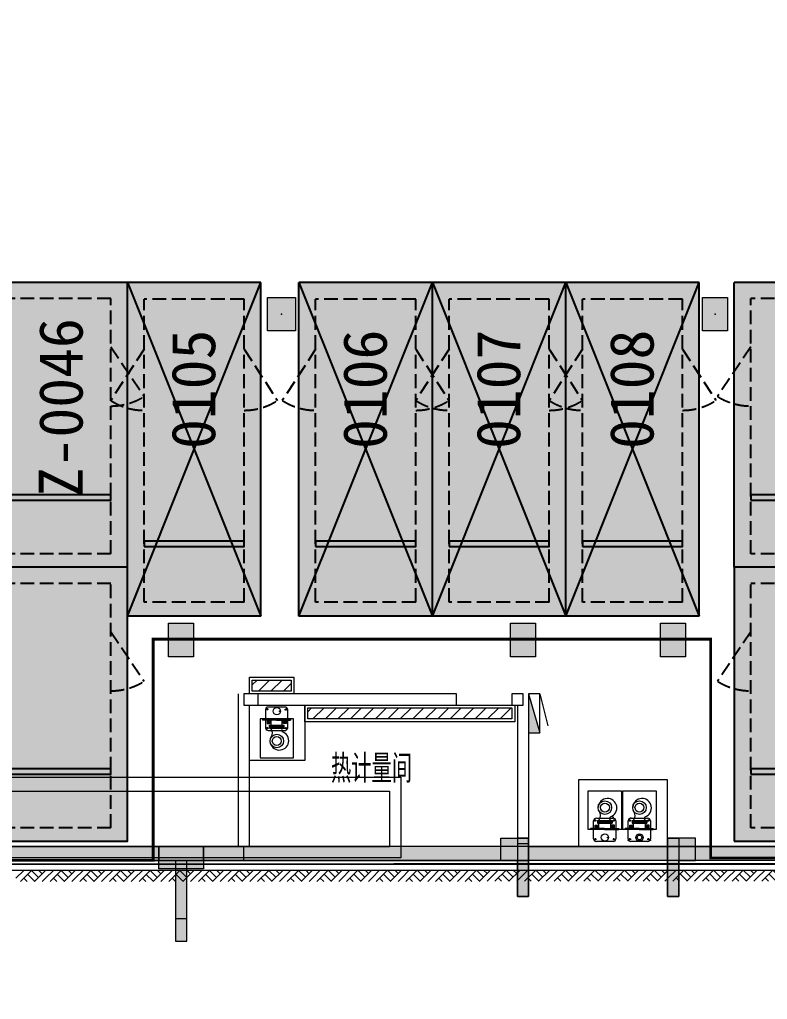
# Model space of a CAD drawing. Extents: x -264757 to 86229, y 4049843 to 4347093.
# Drawn here: x 8754 to 22207, y 4254414 to 4272036 of the extents above; entities that cross this region are included whole.
import ezdxf

# ---------------------------------------------------------------- set-up
doc = ezdxf.new("R2010")
doc.units = 0
doc.header["$LTSCALE"] = 1000
doc.header["$MEASUREMENT"] = 0
doc.linetypes.add('AX-01DK-PB01$1$A-001-车位参照B1$0$A-001-车位参照B1$0$A-001-车位参照B1$0$A-H4-001-基本图形$0$A-001-车位B1$0$DASH', pattern=[0.35, 0.25, -0.1])
doc.linetypes.add('DASH', pattern=[0.35, 0.25, -0.1])
doc.layers.add('大车位', color=7, linetype='Continuous')
doc.layers.add('子母车位', color=7, linetype='Continuous')
doc.layers.add('无关图层', color=8, linetype='Continuous', lineweight=0)
doc.layers.add('车位归属楼栋范围线', color=7, linetype='Continuous', true_color=0x19e6c7)
doc.styles.add('AX-01DK-PB01$1$AX-001DK-01-PB01-02$0$Standard', font='gbenor.shx', dxfattribs={"bigfont": 'gbcbig.shx'})
doc.styles.add('AX-ACK-BIANH1$0$黑体', font='simhei.ttf')

# ---------------------------------------------------------------- blocks, each defined once
blk = doc.blocks.new('A$C741380cb')
at = {"layer": '子母车位', "true_color": 0x0617f9}
h = blk.add_hatch(color=5, dxfattribs=at)
h.dxf.hatch_style = 1
h.paths.add_polyline_path([(2400, 0), (2400, -10400), (0, -10400), (0, 0)])
blk = doc.blocks.new('子母车位1')
at = {"layer": '子母车位', "color": 8, "linetype": 'AX-01DK-PB01$1$A-001-车位参照B1$0$A-001-车位参照B1$0$A-001-车位参照B1$0$A-H4-001-基本图形$0$A-001-车位B1$0$DASH'}
for p, q in [((330318, -478521), (332118, -478521)), ((330318, -478521), (330318, -483071, 0)), ((332118, -478521), (332118, -483071, 0)), ((330318, -483071, 0), (332118, -483071, 0)), ((330318, -483621, 0), (332118, -483621, 0)), ((330318, -483621, 0), (330318, -488371)), ((332118, -483621, 0), (332118, -488371)), ((330318, -488371), (332118, -488371))]:
    blk.add_line(p, q, dxfattribs=at)
at = {"layer": '子母车位', "color": 83}
for p, q in [((330018, -483371, 0), (330018, -488671)), ((330018, -483371, 0), (332418, -483371, 0)), ((332418, -483371, 0), (332418, -488671)), ((330018, -488671), (332418, -488671))]:
    blk.add_line(p, q, dxfattribs=at)
blk.add_lwpolyline([(332418, -478271), (330018, -478271), (330018, -483371), (332418, -483371)], close=True, dxfattribs=at)
at = {"layer": '子母车位'}
blk.add_lwpolyline([(332118, -479521), (330318, -479521), (330318, -479621), (332118, -479621)], close=True, dxfattribs=at)
at = {"layer": '子母车位', "linetype": 'AX-01DK-PB01$1$A-001-车位参照B1$0$A-001-车位参照B1$0$A-001-车位参照B1$0$A-H4-001-基本图形$0$A-001-车位B1$0$DASH'}
for points in [[(330318, -482171), (329718, -481249)], [(332118, -482171), (332718, -481249)]]:
    blk.add_lwpolyline(points, dxfattribs=at)
at = {"layer": '子母车位', "elevation": 0}
blk.add_lwpolyline([(332118, -484621), (330318, -484621), (330318, -484721), (332118, -484721)], close=True, dxfattribs=at)
at = {"layer": '子母车位', "linetype": 'AX-01DK-PB01$1$A-001-车位参照B1$0$A-001-车位参照B1$0$A-001-车位参照B1$0$A-H4-001-基本图形$0$A-001-车位B1$0$DASH', "elevation": 0}
for points in [[(330318, -487471), (329718, -486549)], [(332118, -487471), (332718, -486549)]]:
    blk.add_lwpolyline(points, dxfattribs=at)
at = {"layer": '子母车位', "linetype": 'AX-01DK-PB01$1$A-001-车位参照B1$0$A-001-车位参照B1$0$A-001-车位参照B1$0$A-H4-001-基本图形$0$A-001-车位B1$0$DASH'}
for centre, start, end in [((330318, -482171, 0), 89.9997, 123.0554), ((332118, -482171, 0), 56.9439, 89.9997), ((330318, -487471), 89.9997, 123.0554), ((332118, -487471), 56.9439, 89.9997)]:
    blk.add_arc(centre, 1100, start, end, dxfattribs=at)
at = {"layer": '子母车位', "rotation": 179.9996583709065}
blk.add_blockref('A$C741380cb', (332418, -488671), dxfattribs=at)
blk = doc.blocks.new('子母车位2')
at = {"layer": '子母车位', "xscale": 1.000000693082614, "yscale": 0.9664691433954647, "rotation": 180.0003416290934}
blk.add_blockref('子母车位1', (332421, -475033, 0), dxfattribs=at)
blk = doc.blocks.new('大车位1')
at = {"layer": '大车位', "true_color": 0xe806f9}
h = blk.add_hatch(color=6, dxfattribs=at)
h.dxf.hatch_style = 1
h.paths.add_polyline_path([(2400, 6000), (2400, 0), (0, 0), (0, 6000)])
at = {"layer": '大车位', "color": 83}
for p, q in [((0, 0), (0, 6000, 0)), ((2400, 6000, 0), (0, 6000, 0)), ((2400, 0), (2400, 6000, 0)), ((2400, 0), (0, 0))]:
    blk.add_line(p, q, dxfattribs=at)
at = {"layer": '大车位', "color": 8, "linetype": 'AX-01DK-PB01$1$A-001-车位参照B1$0$A-001-车位参照B1$0$A-001-车位参照B1$0$A-H4-001-基本图形$0$A-001-车位B1$0$DASH'}
for p, q in [((2100, 5700, 0), (300, 5700, 0)), ((300, 250), (300, 5700, 0)), ((2100, 250), (2100, 5700, 0)), ((2100, 250), (300, 250))]:
    blk.add_line(p, q, dxfattribs=at)
at = {"layer": '大车位', "color": 83, "elevation": 0}
blk.add_lwpolyline([(0, 6000), (2400, 0)], dxfattribs=at)
at = {"layer": '大车位', "color": 83}
blk.add_lwpolyline([(0, 0), (2400, 6000)], dxfattribs=at)
at = {"layer": '大车位', "linetype": 'AX-01DK-PB01$1$A-001-车位参照B1$0$A-001-车位参照B1$0$A-001-车位参照B1$0$A-H4-001-基本图形$0$A-001-车位B1$0$DASH'}
for points in [[(300, 4800), (-300, 3878)], [(2100, 4800), (2700, 3878)]]:
    blk.add_lwpolyline(points, dxfattribs=at)
at = {"layer": '大车位'}
blk.add_lwpolyline([(300, 1250), (2100, 1250), (2100, 1350), (300, 1350)], close=True, dxfattribs=at)
at = {"layer": '大车位', "linetype": 'AX-01DK-PB01$1$A-001-车位参照B1$0$A-001-车位参照B1$0$A-001-车位参照B1$0$A-H4-001-基本图形$0$A-001-车位B1$0$DASH'}
for centre, start, end in [((300, 4800, 0), 236.9443, 270), ((2100, 4800, 0), 270, 303.0557)]:
    blk.add_arc(centre, 1100, start, end, dxfattribs=at)
blk = doc.blocks.new('AX-01DK-PB01$1$$LinePat$素土夯实')
at = {"layer": '无关图层'}
for p, q in [((0, -210), (210, 0)), ((120, -300), (420, 0)), ((420, 0), (608, -188)), ((495, -300), (795, 0)), ((615, 0), (705, -90)), ((210, -210), (300, -300)), ((315, -105), (502, -293)), ((705, -300), (795, -210))]:
    blk.add_line(p, q, dxfattribs=at)
blk = doc.blocks.new('SX-CK-PB001-WNC$1$20211103.13313578')
at = {"layer": '无关图层'}
h = blk.add_hatch(color=256, dxfattribs=at)
h.dxf.hatch_style = 1
h.paths.add_polyline_path([(0, 600), (450, 600), (450, 0), (0, 0)])
blk.add_lwpolyline([(0, 600), (450, 600), (450, 0), (0, 0)], close=True, dxfattribs=at)
blk.add_point((225, 300), dxfattribs=at)
blk = doc.blocks.new('PX-03CK-JSK$0$PX-CKB-P01-JSK$0$$0$水泵')
at = {"layer": '无关图层'}
for p, q in [((-24798, 231565, 0), (-25098, 231565, 0)), ((-25148, 231515, 0), (-25148, 231195, 0)), ((-25135, 231525, 0), (-25095, 231525, 0)), ((-25116, 231543, 0), (-25116, 231511, 0)), ((-25116, 231511, 0), (-25116, 231507, 0)), ((-24903, 231492, 0), (-24880, 231492, 0)), ((-24804, 231524, 0), (-24764, 231524, 0)), ((-24785, 231542, 0), (-24785, 231510, 0)), ((-24785, 231510, 0), (-24785, 231506, 0)), ((-24748, 231195, 0), (-24748, 231515, 0)), ((-24644, 231352, 0), (-25244, 231352, 0)), ((-25244, 231352, 0), (-25244, 230652, 0)), ((-24950, 231351, 0), (-25204, 231351, 0)), ((-25204, 231351, 0), (-25204, 231330, 0)), ((-24950, 231330, 0), (-25204, 231330, 0)), ((-25120, 231330, 0), (-25120, 231273, 0)), ((-25120, 231273, 0), (-25070, 231273, 0)), ((-25117, 231204, 0), (-25117, 231172, 0)), ((-25108, 231323, 0), (-25067, 231323, 0)), ((-25108, 231284, 0), (-25108, 231323, 0)), ((-25070, 231284, 0), (-25108, 231284, 0)), ((-25103, 231315, 0), (-25103, 231292, 0)), ((-25085, 231320, 0), (-25098, 231320, 0)), ((-25098, 231287, 0), (-25084, 231287, 0)), ((-25084, 231323, 0), (-25084, 231284, 0)), ((-25084, 231310, 0), (-25052, 231310, 0)), ((-25084, 231297, 0), (-25052, 231297, 0)), ((-25055, 231310, 0), (-25083, 231310, 0)), ((-25077, 231185, 0), (-25077, 231238, 0)), ((-25077, 231215, 0), (-24815, 231215, 0)), ((-25077, 231208, 0), (-24815, 231208, 0)), ((-25076, 231238, 0), (-24815, 231238, 0)), ((-25070, 231273, 0), (-25070, 231284, 0)), ((-25067, 231323, 0), (-25067, 231330, 0)), ((-25052, 231328, 0), (-25052, 231239, 0)), ((-24950, 231351, 0), (-24696, 231351, 0)), ((-24950, 231330, 0), (-24696, 231330, 0)), ((-24846, 231239, 0), (-24846, 231328, 0)), ((-24846, 231312, 0), (-24807, 231312, 0)), ((-24844, 231299, 0), (-24806, 231299, 0)), ((-24827, 231323, 0), (-24827, 231330, 0)), ((-24785, 231323, 0), (-24827, 231323, 0)), ((-24824, 231284, 0), (-24785, 231284, 0)), ((-24824, 231273, 0), (-24824, 231284, 0)), ((-24773, 231273, 0), (-24824, 231273, 0)), ((-24815, 231185, 0), (-24815, 231238, 0)), ((-24807, 231322, 0), (-24807, 231284, 0)), ((-24793, 231319, 0), (-24807, 231319, 0)), ((-24807, 231289, 0), (-24793, 231289, 0)), ((-24788, 231294, 0), (-24788, 231314, 0)), ((-24785, 231284, 0), (-24785, 231323, 0)), ((-24785, 231205, 0), (-24785, 231173, 0)), ((-24773, 231324, 0), (-24773, 231332, 0)), ((-24773, 231330, 0), (-24773, 231273, 0)), ((-24696, 231351, 0), (-24696, 231330, 0)), ((-24644, 230652, 0), (-24644, 231352, 0)), ((-25136, 231186, 0), (-25096, 231186, 0)), ((-25106, 231185, 0), (-25129, 231185, 0)), ((-25117, 231172, 0), (-25117, 231168, 0)), ((-25098, 231145, 0), (-24798, 231145, 0)), ((-25077, 231185, 0), (-24815, 231185, 0)), ((-24781, 231136, 0), (-24805, 231136, 0)), ((-24804, 231186, 0), (-24764, 231186, 0)), ((-24785, 231173, 0), (-24785, 231169, 0)), ((-25244, 230652, 0), (-24644, 230652, 0))]:
    blk.add_line(p, q, dxfattribs=at)
for centre, radius in [((-24944, 231492, 0), 65), ((-25117, 231525, 0), 8.75), ((-24891, 231492, 0), 7.88), ((-24785, 231524, 0), 8.75), ((-25117, 231186, 0), 8.75), ((-24785, 231186, 0), 8.75), ((-24945, 230955, 0), 122), ((-24945, 230955, 0), 80.5)]:
    blk.add_circle(centre, radius, dxfattribs=at)
for centre, radius, start, end in [((-25098, 231515, 0), 50, 90.0002, 180.0002), ((-24798, 231515, 0), 50, 0.0002, 90.0002), ((-25098, 231195, 0), 50, 180.0002, 270.0002), ((-25098, 231315, 0), 5.18, 90.0002, 180.0002), ((-25098, 231292, 0), 5.18, 180.0002, 270.0002), ((-24798, 231195, 0), 50, 270.0002, 0.0002), ((-24793, 231314, 0), 5.18, 0.0002, 90.0002), ((-24793, 231294, 0), 5.18, 270.0002, 0.0002), ((-24899, 230961, 0), 169, 185.2838, 71.5275), ((-25165, 231098, 0), 142, 319.6544, 36.6268), ((-24826, 231152, 0), 34.6, 117.9765, 237.6187)]:
    blk.add_arc(centre, radius, start, end, dxfattribs=at)
blk = doc.blocks.new('PX-03CK-JSK$0$PX-B1-PB02-JSK$0$PX-CK-JSK$0$hjgh')
at = {"layer": '无关图层'}
for p, q in [((96327655, 40159170), (96327655, 40160392)), ((96327655, 40160392), (96328355, 40160392)), ((96328355, 40160392), (96328355, 40159792)), ((96327442, 40159946), (96327442, 40160246)), ((96327464, 40160264), (96327496, 40160264)), ((96327482, 40160283), (96327482, 40160243)), ((96327492, 40160296), (96327812, 40160296)), ((96327496, 40160264), (96327500, 40160264)), ((96327656, 40160098), (96327656, 40160352)), ((96327656, 40160352), (96327677, 40160352)), ((96327677, 40160098), (96327677, 40160352)), ((96327677, 40160267), (96327734, 40160267)), ((96327683, 40160214), (96327677, 40160214)), ((96327683, 40160256), (96327683, 40160214)), ((96327723, 40160256), (96327683, 40160256)), ((96327683, 40160232), (96327723, 40160232)), ((96327687, 40160232), (96327687, 40160246)), ((96327692, 40160251), (96327714, 40160251)), ((96327697, 40160232), (96327697, 40160200)), ((96327697, 40160203), (96327697, 40160231)), ((96327709, 40160232), (96327709, 40160200)), ((96327719, 40160246), (96327719, 40160232)), ((96327723, 40160217), (96327723, 40160256)), ((96327734, 40160217), (96327723, 40160217)), ((96327734, 40160267), (96327734, 40160217)), ((96327821, 40160225), (96327769, 40160225)), ((96327769, 40160224), (96327769, 40159963)), ((96327791, 40160225), (96327791, 40159963)), ((96327799, 40160225), (96327799, 40159963)), ((96327803, 40160265), (96327835, 40160265)), ((96327821, 40160284), (96327821, 40160244)), ((96327821, 40160253), (96327821, 40160277)), ((96327821, 40160225), (96327821, 40159963)), ((96327835, 40160265), (96327839, 40160265)), ((96327862, 40160246), (96327862, 40159946)), ((96327515, 40160051), (96327515, 40160027)), ((96327656, 40160098), (96327656, 40159844)), ((96327677, 40160098), (96327677, 40159844)), ((96327679, 40160200), (96327768, 40160200)), ((96327465, 40159933), (96327497, 40159933)), ((96327483, 40159952), (96327483, 40159912)), ((96327812, 40159896), (96327492, 40159896)), ((96327497, 40159933), (96327501, 40159933)), ((96327682, 40159921), (96327675, 40159921)), ((96327683, 40159974), (96327677, 40159974)), ((96327677, 40159921), (96327734, 40159921)), ((96327768, 40159994), (96327679, 40159994)), ((96327683, 40159933), (96327683, 40159974)), ((96327723, 40159933), (96327683, 40159933)), ((96327685, 40159954), (96327723, 40159954)), ((96327688, 40159941), (96327688, 40159954)), ((96327713, 40159936), (96327693, 40159936)), ((96327695, 40159993), (96327695, 40159955)), ((96327708, 40159992), (96327708, 40159954)), ((96327718, 40159954), (96327718, 40159941)), ((96327723, 40159971), (96327723, 40159933)), ((96327734, 40159971), (96327723, 40159971)), ((96327734, 40159921), (96327734, 40159971)), ((96327821, 40159963), (96327769, 40159963)), ((96327802, 40159933), (96327834, 40159933)), ((96327821, 40159952), (96327821, 40159912)), ((96327834, 40159933), (96327838, 40159933)), ((96327871, 40159929), (96327871, 40159953)), ((96328355, 40159792), (96327655, 40159792)), ((96327655, 40159770), (96328355, 40159770)), ((96327656, 40159844), (96327677, 40159844)), ((96327656, 40159476), (96327656, 40159729)), ((96327656, 40159729), (96327677, 40159729)), ((96327677, 40159476), (96327677, 40159729)), ((96328355, 40159770), (96328355, 40159170)), ((96327442, 40159324), (96327442, 40159624)), ((96327464, 40159642), (96327496, 40159642)), ((96327482, 40159661), (96327482, 40159621)), ((96327492, 40159674), (96327812, 40159674)), ((96327496, 40159642), (96327500, 40159642)), ((96327503, 40159523), (96327527, 40159523)), ((96327515, 40159511), (96327515, 40159534)), ((96327677, 40159645), (96327734, 40159645)), ((96327683, 40159592), (96327677, 40159592)), ((96327679, 40159577), (96327768, 40159577)), ((96327683, 40159633), (96327683, 40159592)), ((96327723, 40159633), (96327683, 40159633)), ((96327683, 40159610), (96327723, 40159610)), ((96327687, 40159610), (96327687, 40159624)), ((96327692, 40159629), (96327714, 40159629)), ((96327697, 40159610), (96327697, 40159577)), ((96327697, 40159580), (96327697, 40159608)), ((96327709, 40159610), (96327709, 40159577)), ((96327719, 40159624), (96327719, 40159610)), ((96327723, 40159595), (96327723, 40159633)), ((96327734, 40159595), (96327723, 40159595)), ((96327734, 40159645), (96327734, 40159595)), ((96327769, 40159602), (96327769, 40159341)), ((96327821, 40159602), (96327769, 40159602)), ((96327791, 40159602), (96327791, 40159341)), ((96327799, 40159602), (96327799, 40159341)), ((96327803, 40159643), (96327835, 40159643)), ((96327821, 40159662), (96327821, 40159622)), ((96327821, 40159631), (96327821, 40159654)), ((96327821, 40159602), (96327821, 40159341)), ((96327835, 40159643), (96327839, 40159643)), ((96327862, 40159624), (96327862, 40159324)), ((96327870, 40159643), (96327870, 40159619)), ((96327474, 40159470), (96327450, 40159470)), ((96327462, 40159458), (96327462, 40159481)), ((96327527, 40159417), (96327503, 40159417)), ((96327515, 40159428), (96327515, 40159405)), ((96327556, 40159470), (96327580, 40159470)), ((96327568, 40159481), (96327568, 40159458)), ((96327656, 40159476), (96327656, 40159222)), ((96327677, 40159476), (96327677, 40159222)), ((96327683, 40159352), (96327677, 40159352)), ((96327768, 40159371), (96327679, 40159371)), ((96327683, 40159311), (96327683, 40159352)), ((96327695, 40159371), (96327695, 40159333)), ((96327708, 40159370), (96327708, 40159332)), ((96327723, 40159349), (96327723, 40159311)), ((96327734, 40159349), (96327723, 40159349)), ((96327734, 40159299), (96327734, 40159349)), ((96327821, 40159341), (96327769, 40159341)), ((96327465, 40159311), (96327497, 40159311)), ((96327483, 40159330), (96327483, 40159290)), ((96327812, 40159274), (96327492, 40159274)), ((96327497, 40159311), (96327501, 40159311)), ((96328355, 40159170), (96327655, 40159170)), ((96327656, 40159222), (96327677, 40159222)), ((96327682, 40159299), (96327675, 40159299)), ((96327677, 40159299), (96327734, 40159299)), ((96327723, 40159311), (96327683, 40159311)), ((96327685, 40159332), (96327723, 40159332)), ((96327688, 40159318), (96327688, 40159332)), ((96327713, 40159313), (96327693, 40159313)), ((96327718, 40159332), (96327718, 40159318)), ((96327802, 40159311), (96327834, 40159311)), ((96327821, 40159330), (96327821, 40159290)), ((96327834, 40159311), (96327838, 40159311))]:
    blk.add_line(p, q, dxfattribs=at)
for centre, radius in [((96327482, 40160265), 8.75), ((96327821, 40160265), 8.75), ((96328052, 40160093), 122), ((96327515, 40160092), 65), ((96327515, 40160039), 7.88), ((96328052, 40160093), 80.5), ((96327483, 40159933), 8.75), ((96327821, 40159933), 8.75), ((96327515, 40159470), 65), ((96327482, 40159643), 8.75), ((96327515, 40159470), 40), ((96327515, 40159523), 7.88), ((96327821, 40159643), 8.75), ((96328052, 40159471), 122), ((96328052, 40159471), 80.5), ((96327462, 40159470), 7.88), ((96327515, 40159417), 7.88), ((96327568, 40159470), 7.88), ((96327483, 40159311), 8.75), ((96327821, 40159311), 8.75)]:
    blk.add_circle(centre, radius, dxfattribs=at)
for centre, radius, start, end in [((96327492, 40160246), 50, 89.9998, 179.9998), ((96327692, 40160246), 5.18, 89.9998, 179.9998), ((96327714, 40160246), 5.18, 359.9998, 89.9998), ((96327812, 40160246), 50, 359.9998, 89.9998), ((96328046, 40160047), 169, 198.4725, 84.7162), ((96327908, 40160313), 142, 233.3732, 310.3456), ((96327492, 40159946), 50, 179.9998, 269.9998), ((96327693, 40159941), 5.18, 179.9998, 269.9998), ((96327713, 40159941), 5.18, 269.9998, 359.9998), ((96327812, 40159946), 50, 269.9998, 359.9998), ((96327855, 40159973), 34.6, 32.3813, 152.0235), ((96327492, 40159624), 50, 89.9998, 179.9998), ((96327692, 40159624), 5.18, 89.9998, 179.9998), ((96327714, 40159624), 5.18, 359.9998, 89.9998), ((96327812, 40159624), 50, 359.9998, 89.9998), ((96327908, 40159691), 142, 233.3732, 310.3456), ((96328046, 40159424), 169, 198.4725, 84.7162), ((96327855, 40159351), 34.6, 32.3813, 152.0235), ((96327492, 40159324), 50, 179.9998, 269.9998), ((96327693, 40159318), 5.18, 179.9998, 269.9998), ((96327713, 40159318), 5.18, 269.9998, 359.9998), ((96327812, 40159324), 50, 269.9998, 359.9998)]:
    blk.add_arc(centre, radius, start, end, dxfattribs=at)
for p in [(96327469, 40159673), (96327469, 40159275)]:
    blk.add_point(p, dxfattribs=at)
blk = doc.blocks.new('PX-03CK-XHS$1$$TWTSYS$00000508')
at = {"layer": '无关图层'}
for p, q in [((-0.5, 0.5), (0.324, 1.224)), ((-0.5, 0.5), (-0.5, -0.5)), ((-0.5, -0.5), (0.5, 0.5)), ((0.5, 0.5), (-0.5, 0.5)), ((0.5, -0.5), (0.5, 0.5)), ((-0.5, -0.5), (0.5, -0.5))]:
    blk.add_line(p, q, dxfattribs=at)
blk.add_solid([(0.5, -0.5), (0.5, 0.5), (-0.5, -0.5)], dxfattribs=at)

msp = doc.modelspace()

# ---------------------------------------------------------------- hatches: boundary and pattern name
at = {"layer": '无关图层'}
h = msp.add_hatch(color=256, dxfattribs=at)
h.dxf.hatch_style = 1
h.paths.add_polyline_path([(13215.4, 4267038), (13715.4, 4267038), (13715.4, 4266438), (13215.4, 4266438)])
h = msp.add_hatch(dxfattribs=at)
h.set_pattern_fill('ANSI31', color=256, scale=100, angle=360)
h.set_pattern_definition([(45, (60452.46, 184299.35), (-112.2532015, 112.2532015), [])])
h.paths.add_polyline_path([(12937.4, 4260157.9), (13637.4, 4260157.9), (13637.4, 4259958), (12937.4, 4259958)])
h = msp.add_hatch(dxfattribs=at)
h.set_pattern_fill('ANSI31', color=256, scale=100, angle=360)
h.set_pattern_definition([(45, (63575.65, 187064.68), (-112.2532015, 112.2532015), [])])
h.paths.add_polyline_path([(13937.4, 4259658), (17611.7, 4259658), (17611.7, 4259458.1), (13937.4, 4259458.1)])
h = msp.add_hatch(dxfattribs=at)
h.set_pattern_fill('ARMORED', color=256, scale=50)
h.set_pattern_definition([(50, (-1117697.94, 4112857.15), (358.63009, -31.37607), [37.5, -412.5]), (355, (-1117697.94, 4112857.15), (-69.37567, 376.09607), [30, -330]), (100.4514, (-1117668.05, 4112854.53), (289.25469, 344.71977), [31.8701, -350.57106]), (46.1842, (-1117697.94, 4112957.15), (533.62052, -82.7595), [56.25, -618.75]), (96.6356, (-1117653.47, 4112950.25), (467.33135, 487.05894), [47.80514, -525.8565]), (351.1842, (-1117697.94, 4112957.15), (467.33097, 487.0593), [45, -495]), (21, (-1117647.94, 4112932.15), (298.453526, -201.309445), [37.5, -412.5]), (326, (-1117647.94, 4112932.15), (121.65767, 362.57502), [30, -330]), (71.4514, (-1117623.06, 4112915.37), (420.11131, 161.26525), [31.8701, -350.57106]), (37.5, (-1117697.94, 4112857.15), (6.079928, 166.446927), [0, -326, 0, -335, 0, -331.25]), (7.5, (-1117697.94, 4112857.15), (131.53477, 197.205856), [0, -191, 0, -318.5, 0, -126.25]), (327.5, (-1117809.44, 4112857.15), (266.911218, -11.277436), [0, -125, 0, -390, 0, -517.5]), (317.5, (-1117859.44, 4112857.15), (291.593085, 50.05249), [0, -162.5, 0, -259, 0, -367.5]), (45, (-1117697.94, 4112857.15), (-176.776695, 176.776695), [])])
h.paths.add_polyline_path([(-18136.6, 4244664.1), (7461.1, 4244664.1), (7461.1, 4253114.1), (7461.1, 4256914.1), (17911.6, 4256914.1), (17911.6, 4257164.1), (7211.1, 4257164.1), (7211.1, 4253364.1), (7211.1, 4253374.8), (7211.1, 4244914.1), (-18136.6, 4244914.1)])
for points in [[(12790.8, 4257164.1), (7360.9, 4257164.1), (7360.9, 4256914.1), (12790.8, 4256914.1)], [(11260.7, 4257164.1), (12060.7, 4257164.1), (12060.7, 4256764.1), (11260.7, 4256764.1)], [(26460.8, 4256914.1), (26760, 4257164.1), (12790.8, 4257164.1), (12790.8, 4256914.1)], [(17410.9, 4257314.1), (17910.9, 4257314.1), (17910.9, 4256264.1), (17710.9, 4256264.1), (17710.9, 4256914.1), (17410.9, 4256914.1)], [(20911.3, 4257314.1), (20411.3, 4257314.1), (20411.3, 4256264.1), (20611.3, 4256264.1), (20611.3, 4256914.1), (20911.3, 4256914.1)], [(11561.1, 4255464.1), (11761.1, 4255464.1), (11761.1, 4255864.1), (11561.1, 4255864.1)]]:
    msp.add_hatch(color=256, dxfattribs=at).paths.add_polyline_path(points)
h = msp.add_hatch(color=256, dxfattribs=at)
h.dxf.hatch_style = 1
h.paths.add_polyline_path([(11560.9, 4255464.1), (11760.9, 4255464.1), (11760.9, 4256914.1), (12060.9, 4256914.1), (12060.9, 4257164.1), (11260.9, 4257164.1), (11260.9, 4256914.1), (11560.9, 4256914.1)])
h = msp.add_hatch(color=256, dxfattribs=at)
h.dxf.hatch_style = 1
h.paths.add_polyline_path([(17710.9, 4257314.1), (17710.9, 4256914.1), (17710.9, 4256264.1), (17910.9, 4256264.1), (17910.9, 4257314.1)])
h = msp.add_hatch(dxfattribs=at)
h.set_pattern_fill('ARMORED', color=256, scale=50, style=0)
h.set_pattern_definition([(50, (-1127005.47, 3923144.94), (358.63009, -31.37607), [37.5, -412.5]), (355, (-1127005.47, 3923144.94), (-69.37567, 376.09607), [30, -330]), (100.4514, (-1126975.58, 3923142.33), (289.25469, 344.71977), [31.8701, -350.57106]), (46.1842, (-1127005.47, 3923244.94), (533.62052, -82.7595), [56.25, -618.75]), (96.6356, (-1126961, 3923238.04), (467.33135, 487.05894), [47.80514, -525.8565]), (351.1842, (-1127005.47, 3923244.94), (467.33097, 487.0593), [45, -495]), (21, (-1126955.47, 3923219.94), (298.453526, -201.309445), [37.5, -412.5]), (326, (-1126955.47, 3923219.94), (121.65767, 362.57502), [30, -330]), (71.4514, (-1126930.6, 3923203.16), (420.11131, 161.26525), [31.8701, -350.57106]), (37.5, (-1127005.47, 3923144.94), (6.079928, 166.446927), [0, -326, 0, -335, 0, -331.25]), (7.5, (-1127005.47, 3923144.94), (131.53477, 197.205856), [0, -191, 0, -318.5, 0, -126.25]), (327.5, (-1127116.97, 3923144.94), (266.911218, -11.277436), [0, -125, 0, -390, 0, -517.5]), (317.5, (-1127166.97, 3923144.94), (291.593085, 50.05249), [0, -162.5, 0, -259, 0, -367.5]), (45, (-1127005.47, 3923144.94), (-176.776695, 176.776695), [])])
h.paths.add_polyline_path([(17911.6, 4257164.1), (26510.9, 4257164.1), (26510.9, 4256914.1), (17911.6, 4256914.1)])
h = msp.add_hatch(color=256, dxfattribs=at)
h.dxf.hatch_style = 1
h.paths.add_polyline_path([(20611.3, 4257314.1), (20611.1, 4256914.1), (20611.1, 4256264.1), (20411.1, 4256264.1), (20411.3, 4257314.1)])
h = msp.add_hatch(color=256, dxfattribs=at)
h.dxf.hatch_style = 1
h.paths.add_polyline_path([(20611.3, 4257314.1), (20611.3, 4256914.1), (20611.3, 4256264.1), (20411.3, 4256264.1), (20411.3, 4257314.1)])

# ---------------------------------------------------------------- linework, layer by layer
for p, q in [((12690.8, 4257164.1), (12690.1, 4259908)), ((16611.5, 4259908), (12790.1, 4259908)), ((12790.1, 4259908), (12790.1, 4259708)), ((13044.6, 4259708), (13044.6, 4259908)), ((16611.5, 4259708), (16611.5, 4259908)), ((17810.7, 4259908), (17611.5, 4259908)), ((17611.5, 4259908), (17611.5, 4259708)), ((17810.7, 4259708), (17810.7, 4259908)), ((17910.8, 4259908), (17910.4, 4257214.1)), ((12790.1, 4259708), (16611.5, 4259708)), ((12890.8, 4257164.1), (12890.2, 4259708)), ((17611.5, 4259708), (17810.7, 4259708)), ((17710.7, 4259708), (17710.4, 4257214.1)), ((12790.8, 4257164.1), (7360.9, 4257164.1)), ((26760, 4257164.1), (12790.8, 4257164.1)), ((12790.8, 4256914.1), (12790.8, 4257164.1)), ((17910.4, 4257214.1), (17710.4, 4257214.1)), ((12790.8, 4256914.1), (7360.9, 4256914.1)), ((7502.5, 4256850.9), (26410.7, 4256864)), ((26400.7, 4256854), (7512.6, 4256840.9)), ((26390.7, 4256844), (7522.6, 4256831)), ((26460.8, 4256914.1), (12790.8, 4256914.1)), ((7622.6, 4256731), (26291, 4256743.9)), ((26291, 4256743.9), (7622.6, 4256731))]:
    msp.add_line(p, q, dxfattribs=at)
for points in [[(13215.4, 4267038), (13715.4, 4267038), (13715.4, 4266438), (13215.4, 4266438)], [(12887.4, 4260207.9), (13687.4, 4260207.9), (13687.4, 4259908), (12887.4, 4259908)], [(12937.4, 4260157.9), (13637.4, 4260157.9), (13637.4, 4259958), (12937.4, 4259958)], [(12887.4, 4258708), (12887.4, 4259708), (13887.4, 4259708), (13887.4, 4258708)], [(13887.4, 4259708), (17661.7, 4259708), (17661.7, 4259408.1), (13887.4, 4259408.1)], [(13937.4, 4259658), (17611.7, 4259658), (17611.7, 4259458.1), (13937.4, 4259458.1)], [(20411.2, 4258364.1), (18811.2, 4258364.1), (18811.2, 4257164.1), (20411.2, 4257164.1)], [(7911.1, 4257159.5), (7911.1, 4258159.5), (15410.7, 4258159.5), (15410.7, 4257159.5)], [(-18136.6, 4244664.1), (7461.1, 4244664.1), (7461.1, 4253114.1), (7461.1, 4253114.1), (7461.1, 4256914.1), (17911.6, 4256914.1), (17911.6, 4257164.1), (7211.1, 4257164.1), (7211.1, 4253364.1), (7211.1, 4253374.8), (7211.1, 4244914.1), (-18136.6, 4244914.1)], [(11260.7, 4257164.1), (12060.7, 4257164.1), (12060.7, 4256764.1), (11260.7, 4256764.1)], [(17410.9, 4257314.1), (17910.9, 4257314.1), (17910.9, 4256264.1), (17710.9, 4256264.1), (17710.9, 4256914.1), (17410.9, 4256914.1)], [(17710.9, 4257314.1), (17710.9, 4256914.1), (17710.9, 4256914.1), (17710.9, 4256264.1), (17910.9, 4256264.1), (17910.9, 4257314.1)], [(17911.6, 4257164.1), (26510.9, 4257164.1), (26510.9, 4256914.1), (17911.6, 4256914.1)], [(20611.3, 4257314.1), (20611.1, 4256914.1), (20611.1, 4256914.1), (20611.1, 4256264.1), (20411.1, 4256264.1), (20411.3, 4257314.1)], [(20611.3, 4257314.1), (20611.3, 4256914.1), (20611.3, 4256914.1), (20611.3, 4256264.1), (20411.3, 4256264.1), (20411.3, 4257314.1)], [(20911.3, 4257314.1), (20411.3, 4257314.1), (20411.3, 4256264.1), (20611.3, 4256264.1), (20611.3, 4256914.1), (20911.3, 4256914.1)], [(11561.1, 4255464.1), (11761.1, 4255464.1), (11761.1, 4255864.1), (11561.1, 4255864.1)]]:
    msp.add_lwpolyline(points, close=True, dxfattribs=at)
msp.add_lwpolyline([(8610.9, 4256959.5), (7711.1, 4256959.5), (7711.1, 4258409.5), (15610.7, 4258409.5), (15610.7, 4256959.5), (8610.9, 4256959.5)], dxfattribs=at)
at = {"layer": '无关图层', "ltscale": 0.5}
msp.add_lwpolyline([(11560.9, 4255464.1), (11760.9, 4255464.1), (11760.9, 4256914.1), (12060.9, 4256914.1), (12060.9, 4257164.1), (11260.9, 4257164.1), (11260.9, 4256914.1), (11560.9, 4256914.1)], close=True, dxfattribs=at)
at = {"layer": '无关图层'}
msp.add_point((13465.4, 4266738), dxfattribs=at)
at = {"layer": '车位归属楼栋范围线', "linetype": 'DASH', "ltscale": 5, "const_width": 50}
msp.add_lwpolyline([(8352.1, 4312829.7), (15349.9, 4312829.7), (15349.9, 4307756.3), (23347.2, 4307756.3), (23347.2, 4312762.9), (26519, 4312762.9), (26519, 4308301.3), (34710.6, 4308301.3), (34710.6, 4256608.1), (26760.7, 4256608.1), (26761.2, 4256957.9), (21185.4, 4256957.9), (21185.4, 4260892.5), (11156.7, 4260892.5), (11156.7, 4256914.1), (5611.1, 4256914.1)], dxfattribs=at)

# ---------------------------------------------------------------- block references
at = {"layer": '大车位'}
for p in [(10693.9, 4261308, 0), (13780.6, 4261308, 0), (16180.6, 4261308, 0), (18580.6, 4261308, 0)]:
    msp.add_blockref('大车位1', p, dxfattribs=at)
at = {"layer": '子母车位'}
for p in [(8293.9, 4270058, 0), (21609.5, 4270058)]:
    msp.add_blockref('子母车位2', p, dxfattribs=at)
at = {"layer": '无关图层'}
for name, p in [('SX-CK-PB001-WNC$1$20211103.13313578', (21040.4, 4266438)), ('SX-CK-PB001-WNC$1$20211103.13313578', (11435.4, 4260578)), ('SX-CK-PB001-WNC$1$20211103.13313578', (17585.7, 4260578)), ('SX-CK-PB001-WNC$1$20211103.13313578', (20285.7, 4260578)), ('PX-03CK-JSK$0$PX-CKB-P01-JSK$0$$0$水泵', (38326.4, 4028106, 0))]:
    msp.add_blockref(name, p, dxfattribs=at)
for name, p, xscale, yscale, zscale, rotation in [('PX-03CK-XHS$1$$TWTSYS$00000508', (18010.8, 4259558), 700, 200, 700, 270), ('AX-01DK-PB01$1$$LinePat$素土夯实', (8689.4, 4256731.8), 0.6709224244996795, 0.6666666666666666, 0.6666666666666666, 0.03955316142102776), ('AX-01DK-PB01$1$$LinePat$素土夯实', (9222.8, 4256732.1), 0.6709224244996795, 0.6666666666666666, 0.6666666666666666, 0.03955316142102776), ('AX-01DK-PB01$1$$LinePat$素土夯实', (9756.2, 4256732.5), 0.6709224244996795, 0.6666666666666666, 0.6666666666666666, 0.03955316142102776), ('AX-01DK-PB01$1$$LinePat$素土夯实', (10289.5, 4256732.9), 0.6709224244996795, 0.6666666666666666, 0.6666666666666666, 0.03955316142102776), ('AX-01DK-PB01$1$$LinePat$素土夯实', (10822.9, 4256733.2), 0.6709224244996795, 0.6666666666666666, 0.6666666666666666, 0.03955316142102776), ('AX-01DK-PB01$1$$LinePat$素土夯实', (11356.3, 4256733.6), 0.6709224244996795, 0.6666666666666666, 0.6666666666666666, 0.03955316142102776), ('AX-01DK-PB01$1$$LinePat$素土夯实', (11889.7, 4256734), 0.6709224244996795, 0.6666666666666666, 0.6666666666666666, 0.03955316142102776), ('AX-01DK-PB01$1$$LinePat$素土夯实', (12423.1, 4256734.3), 0.6709224244996795, 0.6666666666666666, 0.6666666666666666, 0.03955316142102776), ('AX-01DK-PB01$1$$LinePat$素土夯实', (12956.5, 4256734.7), 0.6709224244996795, 0.6666666666666666, 0.6666666666666666, 0.03955316142102776), ('AX-01DK-PB01$1$$LinePat$素土夯实', (13489.8, 4256735.1), 0.6709224244996795, 0.6666666666666666, 0.6666666666666666, 0.03955316142102776), ('AX-01DK-PB01$1$$LinePat$素土夯实', (14023.2, 4256735.4), 0.6709224244996795, 0.6666666666666666, 0.6666666666666666, 0.03955316142102776), ('AX-01DK-PB01$1$$LinePat$素土夯实', (14556.6, 4256735.8), 0.6709224244996795, 0.6666666666666666, 0.6666666666666666, 0.03955316142102776), ('AX-01DK-PB01$1$$LinePat$素土夯实', (15090, 4256736.2), 0.6709224244996795, 0.6666666666666666, 0.6666666666666666, 0.03955316142102776), ('AX-01DK-PB01$1$$LinePat$素土夯实', (15623.4, 4256736.5), 0.6709224244996795, 0.6666666666666666, 0.6666666666666666, 0.03955316142102776), ('AX-01DK-PB01$1$$LinePat$素土夯实', (16156.8, 4256736.9), 0.6709224244996795, 0.6666666666666666, 0.6666666666666666, 0.03955316142102776), ('AX-01DK-PB01$1$$LinePat$素土夯实', (16690.1, 4256737.3), 0.6709224244996795, 0.6666666666666666, 0.6666666666666666, 0.03955316142102776), ('AX-01DK-PB01$1$$LinePat$素土夯实', (17223.5, 4256737.7), 0.6709224244996795, 0.6666666666666666, 0.6666666666666666, 0.03955316142102776), ('AX-01DK-PB01$1$$LinePat$素土夯实', (17756.9, 4256738), 0.6709224244996795, 0.6666666666666666, 0.6666666666666666, 0.03955316142102776), ('AX-01DK-PB01$1$$LinePat$素土夯实', (18290.3, 4256738.4), 0.6709224244996795, 0.6666666666666666, 0.6666666666666666, 0.03955316142102776), ('AX-01DK-PB01$1$$LinePat$素土夯实', (18823.7, 4256738.8), 0.6709224244996795, 0.6666666666666666, 0.6666666666666666, 0.03955316142102776), ('AX-01DK-PB01$1$$LinePat$素土夯实', (19357.1, 4256739.1), 0.6709224244996795, 0.6666666666666666, 0.6666666666666666, 0.03955316142102776), ('AX-01DK-PB01$1$$LinePat$素土夯实', (19890.4, 4256739.5), 0.6709224244996795, 0.6666666666666666, 0.6666666666666666, 0.03955316142102776), ('AX-01DK-PB01$1$$LinePat$素土夯实', (20423.8, 4256739.9), 0.6709224244996795, 0.6666666666666666, 0.6666666666666666, 0.03955316142102776), ('AX-01DK-PB01$1$$LinePat$素土夯实', (20957.2, 4256740.2), 0.6709224244996795, 0.6666666666666666, 0.6666666666666666, 0.03955316142102776), ('AX-01DK-PB01$1$$LinePat$素土夯实', (21490.6, 4256740.6), 0.6709224244996795, 0.6666666666666666, 0.6666666666666666, 0.03955316142102776), ('AX-01DK-PB01$1$$LinePat$素土夯实', (22024, 4256741), 0.6709224244996795, 0.6666666666666666, 0.6666666666666666, 0.03955316142102776)]:
    msp.add_blockref(name, p, dxfattribs=dict(at, xscale=xscale, yscale=yscale, zscale=zscale, rotation=rotation))
at = {"layer": '无关图层', "extrusion": (0, 0, -1), "xscale": -1, "zscale": -1, "rotation": 270}
msp.add_blockref('PX-03CK-JSK$0$PX-B1-PB02-JSK$0$PX-CK-JSK$0$hjgh', (-40179376.4, -92070188.2, 0), dxfattribs=at)

# ---------------------------------------------------------------- texts
at = {"layer": '无关图层', "style": 'AX-ACK-BIANH1$0$黑体'}
for s, p in [('Z-0046', (9889.1, 4263446.1, 0)), ('0105', (12273, 4264313.3, 0)), ('0106', (15359.7, 4264313.3, 0)), ('0107', (17759.7, 4264313.3, 0)), ('0108', (20159.7, 4264313.3, 0))]:
    msp.add_text(s, height=788.61, rotation=90, dxfattribs=at).set_placement(p)
at = {"layer": '无关图层', "style": 'AX-01DK-PB01$1$AX-001DK-01-PB01-02$0$Standard'}
msp.add_text('热计量间', height=506.38, dxfattribs=at).set_placement((14355.8, 4258309.9))

doc.saveas('drawing.dxf')
